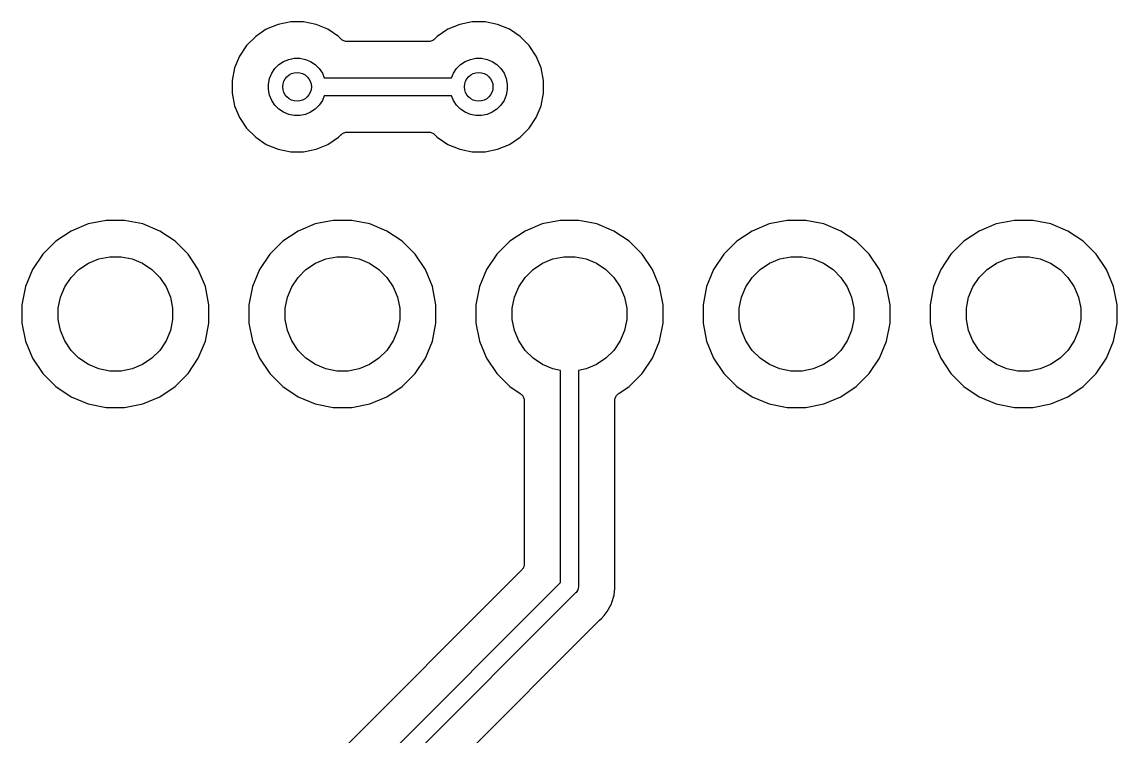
# Model space of a CAD drawing. Extents: x 20 to 116, y -135 to -20.
# Drawn here: x 82.21 to 97.52, y -91.82 to -81.84 of the extents above; entities that cross this region are included whole.
import ezdxf

# ---------------------------------------------------------------- set-up
doc = ezdxf.new("R2010")
doc.units = 0
doc.layers.add('BLACK', color=7, linetype='CONTINUOUS')

msp = doc.modelspace()

# ---------------------------------------------------------------- linework, layer by layer
at = {"layer": 'BLACK', "linetype": 'CONTINUOUS'}
for p, q in [((85.6249, -81.9403), (85.4762, -82.0397)), ((85.7901, -81.8719), (85.6249, -81.9403)), ((85.9656, -81.837), (85.7901, -81.8719)), ((86.1444, -81.837), (85.9656, -81.837)), ((86.3199, -81.8719), (86.1444, -81.837)), ((86.4851, -81.9403), (86.3199, -81.8719)), ((86.6338, -82.0397), (86.4851, -81.9403)), ((88.1649, -81.9403), (88.0162, -82.0397)), ((88.3301, -81.8719), (88.1649, -81.9403)), ((88.5056, -81.837), (88.3301, -81.8719)), ((88.6844, -81.837), (88.5056, -81.837)), ((88.8599, -81.8719), (88.6844, -81.837)), ((89.0251, -81.9403), (88.8599, -81.8719)), ((89.1738, -82.0397), (89.0251, -81.9403)), ((85.4762, -82.0397), (85.3497, -82.1662)), ((86.6689, -82.0748), (86.6338, -82.0397)), ((86.678, -82.0822), (86.6689, -82.0748)), ((86.687, -82.0898), (86.678, -82.0822)), ((86.6875, -82.0901), (86.687, -82.0898)), ((86.6881, -82.0905), (86.6875, -82.0901)), ((86.6984, -82.0961), (86.6881, -82.0905)), ((87.9605, -82.0915), (87.95, -82.0969)), ((87.961, -82.0911), (87.9605, -82.0915)), ((87.9616, -82.0908), (87.961, -82.0911)), ((87.9707, -82.0834), (87.9616, -82.0908)), ((87.9798, -82.076), (87.9707, -82.0834)), ((87.9808, -82.0751), (87.9798, -82.076)), ((87.9811, -82.0748), (87.9808, -82.0751)), ((87.9808, -82.0751), (87.9808, -82.0751)), ((87.9808, -82.0751), (87.9808, -82.0751)), ((88.0162, -82.0397), (87.9811, -82.0748)), ((89.3003, -82.1662), (89.1738, -82.0397)), ((85.3497, -82.1662), (85.2503, -82.3149)), ((86.7087, -82.1017), (86.6984, -82.0961)), ((86.7093, -82.1019), (86.7087, -82.1017)), ((86.7099, -82.1022), (86.7093, -82.1019)), ((86.7211, -82.1057), (86.7099, -82.1022)), ((86.7323, -82.1092), (86.7211, -82.1057)), ((86.733, -82.1093), (86.7323, -82.1092)), ((86.7336, -82.1095), (86.733, -82.1093)), ((86.7452, -82.1107), (86.7336, -82.1095)), ((86.7569, -82.112), (86.7452, -82.1107)), ((86.7582, -82.112), (86.7569, -82.112)), ((86.7583, -82.112), (86.7582, -82.112)), ((86.7587, -82.112), (86.7583, -82.112)), ((86.7583, -82.112), (86.7583, -82.112)), ((87.8913, -82.112), (86.7587, -82.112)), ((87.9029, -82.1109), (87.8913, -82.112)), ((87.9146, -82.1098), (87.9029, -82.1109)), ((87.9153, -82.1096), (87.9146, -82.1098)), ((87.916, -82.1096), (87.9153, -82.1096)), ((87.9272, -82.1062), (87.916, -82.1096)), ((87.9385, -82.1029), (87.9272, -82.1062)), ((87.939, -82.1026), (87.9385, -82.1029)), ((87.9397, -82.1024), (87.939, -82.1026)), ((87.95, -82.0969), (87.9397, -82.1024)), ((89.3997, -82.3149), (89.3003, -82.1662)), ((85.2503, -82.3149), (85.1819, -82.4801)), ((85.8, -82.4343), (85.8655, -82.3905)), ((85.8655, -82.3905), (85.9383, -82.3604)), ((85.9383, -82.3604), (86.0156, -82.345)), ((86.0156, -82.345), (86.0944, -82.345)), ((86.0944, -82.345), (86.1717, -82.3604)), ((86.1717, -82.3604), (86.2445, -82.3905)), ((86.2445, -82.3905), (86.31, -82.4343)), ((88.34, -82.4343), (88.4055, -82.3905)), ((88.4055, -82.3905), (88.4783, -82.3604)), ((88.4783, -82.3604), (88.5556, -82.345)), ((88.5556, -82.345), (88.6344, -82.345)), ((88.6344, -82.345), (88.7117, -82.3604)), ((88.7117, -82.3604), (88.7845, -82.3905)), ((88.7845, -82.3905), (88.85, -82.4343)), ((89.4681, -82.4801), (89.3997, -82.3149)), ((85.1819, -82.4801), (85.147, -82.6556)), ((85.7005, -82.5555), (85.7443, -82.49)), ((85.7443, -82.49), (85.8, -82.4343)), ((86.31, -82.4343), (86.3657, -82.49)), ((86.3657, -82.49), (86.4095, -82.5555)), ((88.2405, -82.5555), (88.2843, -82.49)), ((88.2843, -82.49), (88.34, -82.4343)), ((88.85, -82.4343), (88.9057, -82.49)), ((88.9057, -82.49), (88.9495, -82.5555)), ((89.503, -82.6556), (89.4681, -82.4801)), ((85.147, -82.6556), (85.147, -82.8344)), ((85.655, -82.7056), (85.6704, -82.6283)), ((85.655, -82.7844), (85.655, -82.7056)), ((85.6704, -82.6283), (85.7005, -82.5555)), ((86.4095, -82.5555), (86.4362, -82.62)), ((86.4362, -82.62), (88.2138, -82.62)), ((88.2138, -82.62), (88.2405, -82.5555)), ((88.9495, -82.5555), (88.9796, -82.6283)), ((88.9796, -82.6283), (88.995, -82.7056)), ((88.995, -82.7056), (88.995, -82.7844)), ((89.503, -82.8344), (89.503, -82.6556)), ((85.147, -82.8344), (85.1819, -83.0099)), ((85.6704, -82.8617), (85.655, -82.7844)), ((88.995, -82.7844), (88.9796, -82.8617)), ((89.4681, -83.0099), (89.503, -82.8344)), ((85.1819, -83.0099), (85.2503, -83.1751)), ((85.7005, -82.9345), (85.6704, -82.8617)), ((85.7443, -83), (85.7005, -82.9345)), ((85.8, -83.0557), (85.7443, -83)), ((86.3657, -83), (86.31, -83.0557)), ((86.4095, -82.9345), (86.3657, -83)), ((86.4362, -82.87), (86.4095, -82.9345)), ((88.2138, -82.87), (86.4362, -82.87)), ((88.2405, -82.9345), (88.2138, -82.87)), ((88.2843, -83), (88.2405, -82.9345)), ((88.34, -83.0557), (88.2843, -83)), ((88.9057, -83), (88.85, -83.0557)), ((88.9495, -82.9345), (88.9057, -83)), ((88.9796, -82.8617), (88.9495, -82.9345)), ((89.3997, -83.1751), (89.4681, -83.0099)), ((85.8655, -83.0995), (85.8, -83.0557)), ((85.9383, -83.1296), (85.8655, -83.0995)), ((86.0156, -83.145), (85.9383, -83.1296)), ((86.0944, -83.145), (86.0156, -83.145)), ((86.1717, -83.1296), (86.0944, -83.145)), ((86.2445, -83.0995), (86.1717, -83.1296)), ((86.31, -83.0557), (86.2445, -83.0995)), ((88.4055, -83.0995), (88.34, -83.0557)), ((88.4783, -83.1296), (88.4055, -83.0995)), ((88.5556, -83.145), (88.4783, -83.1296)), ((88.6344, -83.145), (88.5556, -83.145)), ((88.7117, -83.1296), (88.6344, -83.145)), ((88.7845, -83.0995), (88.7117, -83.1296)), ((88.85, -83.0557), (88.7845, -83.0995)), ((85.2503, -83.1751), (85.3497, -83.3238)), ((89.3003, -83.3238), (89.3997, -83.1751)), ((85.3497, -83.3238), (85.4762, -83.4503)), ((85.4762, -83.4503), (85.6249, -83.5497)), ((86.4851, -83.5497), (86.6338, -83.4503)), ((86.6338, -83.4503), (86.6689, -83.4152)), ((86.6689, -83.4152), (86.6692, -83.4149)), ((86.6692, -83.4149), (86.6702, -83.414)), ((86.6692, -83.4149), (86.6692, -83.4149)), ((86.6692, -83.4149), (86.6692, -83.4149)), ((86.6702, -83.414), (86.6794, -83.4066)), ((86.6794, -83.4066), (86.6884, -83.3992)), ((86.6884, -83.3992), (86.689, -83.3989)), ((86.689, -83.3989), (86.6895, -83.3985)), ((86.6895, -83.3985), (86.7, -83.3931)), ((86.7, -83.3931), (86.7103, -83.3876)), ((86.7103, -83.3876), (86.711, -83.3874)), ((86.711, -83.3874), (86.7115, -83.3871)), ((86.7115, -83.3871), (86.7228, -83.3838)), ((86.7228, -83.3838), (86.734, -83.3804)), ((86.734, -83.3804), (86.7347, -83.3804)), ((86.7347, -83.3804), (86.7353, -83.3802)), ((86.7353, -83.3802), (86.747, -83.3791)), ((86.747, -83.3791), (86.7587, -83.378)), ((86.7587, -83.378), (87.8913, -83.378)), ((87.8913, -83.378), (87.8917, -83.378)), ((87.8917, -83.378), (87.8917, -83.378)), ((87.8917, -83.378), (87.8918, -83.378)), ((87.8918, -83.378), (87.8931, -83.378)), ((87.8931, -83.378), (87.9047, -83.3793)), ((87.9047, -83.3793), (87.9164, -83.3805)), ((87.9164, -83.3805), (87.917, -83.3807)), ((87.917, -83.3807), (87.9177, -83.3808)), ((87.9177, -83.3808), (87.9289, -83.3843)), ((87.9289, -83.3843), (87.9401, -83.3878)), ((87.9401, -83.3878), (87.9407, -83.3881)), ((87.9407, -83.3881), (87.9413, -83.3883)), ((87.9413, -83.3883), (87.9516, -83.3939)), ((87.9516, -83.3939), (87.9619, -83.3995)), ((87.9619, -83.3995), (87.9625, -83.3999)), ((87.9625, -83.3999), (87.963, -83.4002)), ((87.963, -83.4002), (87.972, -83.4077)), ((87.972, -83.4077), (87.9811, -83.4152)), ((87.9811, -83.4152), (88.0162, -83.4503)), ((88.0162, -83.4503), (88.1649, -83.5497)), ((89.0251, -83.5497), (89.1738, -83.4503)), ((89.1738, -83.4503), (89.3003, -83.3238)), ((85.6249, -83.5497), (85.7901, -83.6181)), ((85.7901, -83.6181), (85.9656, -83.653)), ((86.1444, -83.653), (86.3199, -83.6181)), ((86.3199, -83.6181), (86.4851, -83.5497)), ((88.1649, -83.5497), (88.3301, -83.6181)), ((88.3301, -83.6181), (88.5056, -83.653)), ((88.6844, -83.653), (88.8599, -83.6181)), ((88.8599, -83.6181), (89.0251, -83.5497)), ((85.9656, -83.653), (86.1444, -83.653)), ((88.5056, -83.653), (88.6844, -83.653)), ((83.1335, -84.6623), (82.8954, -84.7609)), ((83.3862, -84.612), (83.1335, -84.6623)), ((83.6438, -84.612), (83.3862, -84.612)), ((83.8965, -84.6623), (83.6438, -84.612)), ((84.1346, -84.7609), (83.8965, -84.6623)), ((86.3085, -84.6623), (86.0704, -84.7609)), ((86.5612, -84.612), (86.3085, -84.6623)), ((86.8188, -84.612), (86.5612, -84.612)), ((87.0715, -84.6623), (86.8188, -84.612)), ((87.3096, -84.7609), (87.0715, -84.6623)), ((89.4835, -84.6623), (89.2454, -84.7609)), ((89.7362, -84.612), (89.4835, -84.6623)), ((89.9938, -84.612), (89.7362, -84.612)), ((90.2465, -84.6623), (89.9938, -84.612)), ((90.4846, -84.7609), (90.2465, -84.6623)), ((92.6585, -84.6623), (92.4204, -84.7609)), ((92.9112, -84.612), (92.6585, -84.6623)), ((93.1688, -84.612), (92.9112, -84.612)), ((93.4215, -84.6623), (93.1688, -84.612)), ((93.6596, -84.7609), (93.4215, -84.6623)), ((95.8335, -84.6623), (95.5954, -84.7609)), ((96.0862, -84.612), (95.8335, -84.6623)), ((96.3438, -84.612), (96.0862, -84.612)), ((96.5965, -84.6623), (96.3438, -84.612)), ((96.8346, -84.7609), (96.5965, -84.6623)), ((82.8954, -84.7609), (82.6812, -84.904)), ((84.3488, -84.904), (84.1346, -84.7609)), ((86.0704, -84.7609), (85.8562, -84.904)), ((87.5238, -84.904), (87.3096, -84.7609)), ((89.2454, -84.7609), (89.0312, -84.904)), ((90.6988, -84.904), (90.4846, -84.7609)), ((92.4204, -84.7609), (92.2062, -84.904)), ((93.8738, -84.904), (93.6596, -84.7609)), ((95.5954, -84.7609), (95.3812, -84.904)), ((97.0488, -84.904), (96.8346, -84.7609)), ((82.6812, -84.904), (82.499, -85.0862)), ((84.531, -85.0862), (84.3488, -84.904)), ((85.8562, -84.904), (85.674, -85.0862)), ((87.706, -85.0862), (87.5238, -84.904)), ((89.0312, -84.904), (88.849, -85.0862)), ((90.881, -85.0862), (90.6988, -84.904)), ((92.2062, -84.904), (92.024, -85.0862)), ((94.056, -85.0862), (93.8738, -84.904)), ((95.3812, -84.904), (95.199, -85.0862)), ((97.231, -85.0862), (97.0488, -84.904)), ((82.499, -85.0862), (82.3559, -85.3004)), ((83.1361, -85.211), (83.2816, -85.1507)), ((83.2816, -85.1507), (83.4362, -85.12)), ((83.4362, -85.12), (83.5938, -85.12)), ((83.5938, -85.12), (83.7484, -85.1507)), ((83.7484, -85.1507), (83.8939, -85.211)), ((84.6741, -85.3004), (84.531, -85.0862)), ((85.674, -85.0862), (85.5309, -85.3004)), ((86.3111, -85.211), (86.4566, -85.1507)), ((86.4566, -85.1507), (86.6112, -85.12)), ((86.6112, -85.12), (86.7688, -85.12)), ((86.7688, -85.12), (86.9234, -85.1507)), ((86.9234, -85.1507), (87.0689, -85.211)), ((87.8491, -85.3004), (87.706, -85.0862)), ((88.849, -85.0862), (88.7059, -85.3004)), ((89.4861, -85.211), (89.6316, -85.1507)), ((89.6316, -85.1507), (89.7862, -85.12)), ((89.7862, -85.12), (89.9438, -85.12)), ((89.9438, -85.12), (90.0984, -85.1507)), ((90.0984, -85.1507), (90.2439, -85.211)), ((91.0241, -85.3004), (90.881, -85.0862)), ((92.024, -85.0862), (91.8809, -85.3004)), ((92.6611, -85.211), (92.8066, -85.1507)), ((92.8066, -85.1507), (92.9612, -85.12)), ((92.9612, -85.12), (93.1188, -85.12)), ((93.1188, -85.12), (93.2734, -85.1507)), ((93.2734, -85.1507), (93.4189, -85.211)), ((94.1991, -85.3004), (94.056, -85.0862)), ((95.199, -85.0862), (95.0559, -85.3004)), ((95.8361, -85.211), (95.9816, -85.1507)), ((95.9816, -85.1507), (96.1362, -85.12)), ((96.1362, -85.12), (96.2938, -85.12)), ((96.2938, -85.12), (96.4484, -85.1507)), ((96.4484, -85.1507), (96.5939, -85.211)), ((97.3741, -85.3004), (97.231, -85.0862)), ((82.3559, -85.3004), (82.2573, -85.5385)), ((82.8936, -85.41), (83.005, -85.2986)), ((83.005, -85.2986), (83.1361, -85.211)), ((83.8939, -85.211), (84.025, -85.2986)), ((84.025, -85.2986), (84.1364, -85.41)), ((84.7727, -85.5385), (84.6741, -85.3004)), ((85.5309, -85.3004), (85.4323, -85.5385)), ((86.0686, -85.41), (86.18, -85.2986)), ((86.18, -85.2986), (86.3111, -85.211)), ((87.0689, -85.211), (87.2, -85.2986)), ((87.2, -85.2986), (87.3114, -85.41)), ((87.9477, -85.5385), (87.8491, -85.3004)), ((88.7059, -85.3004), (88.6073, -85.5385)), ((89.2436, -85.41), (89.355, -85.2986)), ((89.355, -85.2986), (89.4861, -85.211)), ((90.2439, -85.211), (90.375, -85.2986)), ((90.375, -85.2986), (90.4864, -85.41)), ((91.1227, -85.5385), (91.0241, -85.3004)), ((91.8809, -85.3004), (91.7823, -85.5385)), ((92.4186, -85.41), (92.53, -85.2986)), ((92.53, -85.2986), (92.6611, -85.211)), ((93.4189, -85.211), (93.55, -85.2986)), ((93.55, -85.2986), (93.6614, -85.41)), ((94.2977, -85.5385), (94.1991, -85.3004)), ((95.0559, -85.3004), (94.9573, -85.5385)), ((95.5936, -85.41), (95.705, -85.2986)), ((95.705, -85.2986), (95.8361, -85.211)), ((96.5939, -85.211), (96.725, -85.2986)), ((96.725, -85.2986), (96.8364, -85.41)), ((97.4727, -85.5385), (97.3741, -85.3004)), ((82.806, -85.5411), (82.8936, -85.41)), ((84.1364, -85.41), (84.224, -85.5411)), ((85.981, -85.5411), (86.0686, -85.41)), ((87.3114, -85.41), (87.399, -85.5411)), ((89.156, -85.5411), (89.2436, -85.41)), ((90.4864, -85.41), (90.574, -85.5411)), ((92.331, -85.5411), (92.4186, -85.41)), ((93.6614, -85.41), (93.749, -85.5411)), ((95.506, -85.5411), (95.5936, -85.41)), ((96.8364, -85.41), (96.924, -85.5411)), ((82.2573, -85.5385), (82.207, -85.7912)), ((82.7457, -85.6866), (82.806, -85.5411)), ((84.224, -85.5411), (84.2843, -85.6866)), ((84.823, -85.7912), (84.7727, -85.5385)), ((85.4323, -85.5385), (85.382, -85.7912)), ((85.9207, -85.6866), (85.981, -85.5411)), ((87.399, -85.5411), (87.4593, -85.6866)), ((87.998, -85.7912), (87.9477, -85.5385)), ((88.6073, -85.5385), (88.557, -85.7912)), ((89.0957, -85.6866), (89.156, -85.5411)), ((90.574, -85.5411), (90.6343, -85.6866)), ((91.173, -85.7912), (91.1227, -85.5385)), ((91.7823, -85.5385), (91.732, -85.7912)), ((92.2707, -85.6866), (92.331, -85.5411)), ((93.749, -85.5411), (93.8093, -85.6866)), ((94.348, -85.7912), (94.2977, -85.5385)), ((94.9573, -85.5385), (94.907, -85.7912)), ((95.4457, -85.6866), (95.506, -85.5411)), ((96.924, -85.5411), (96.9843, -85.6866)), ((97.523, -85.7912), (97.4727, -85.5385)), ((82.715, -85.8412), (82.7457, -85.6866)), ((84.2843, -85.6866), (84.315, -85.8412)), ((85.89, -85.8412), (85.9207, -85.6866)), ((87.4593, -85.6866), (87.49, -85.8412)), ((89.065, -85.8412), (89.0957, -85.6866)), ((90.6343, -85.6866), (90.665, -85.8412)), ((92.24, -85.8412), (92.2707, -85.6866)), ((93.8093, -85.6866), (93.84, -85.8412)), ((95.415, -85.8412), (95.4457, -85.6866)), ((96.9843, -85.6866), (97.015, -85.8412)), ((82.207, -85.7912), (82.207, -86.0488)), ((82.715, -85.9988), (82.715, -85.8412)), ((84.315, -85.8412), (84.315, -85.9988)), ((84.823, -86.0488), (84.823, -85.7912)), ((85.382, -85.7912), (85.382, -86.0488)), ((85.89, -85.9988), (85.89, -85.8412)), ((87.49, -85.8412), (87.49, -85.9988)), ((87.998, -86.0488), (87.998, -85.7912)), ((88.557, -85.7912), (88.557, -86.0488)), ((89.065, -85.9988), (89.065, -85.8412)), ((90.665, -85.8412), (90.665, -85.9988)), ((91.173, -86.0488), (91.173, -85.7912)), ((91.732, -85.7912), (91.732, -86.0488)), ((92.24, -85.9988), (92.24, -85.8412)), ((93.84, -85.8412), (93.84, -85.9988)), ((94.348, -86.0488), (94.348, -85.7912)), ((94.907, -85.7912), (94.907, -86.0488)), ((95.415, -85.9988), (95.415, -85.8412)), ((97.015, -85.8412), (97.015, -85.9988)), ((97.523, -86.0488), (97.523, -85.7912)), ((82.207, -86.0488), (82.2573, -86.3015)), ((82.7457, -86.1534), (82.715, -85.9988)), ((84.315, -85.9988), (84.2843, -86.1534)), ((84.7727, -86.3015), (84.823, -86.0488)), ((85.382, -86.0488), (85.4323, -86.3015)), ((85.9207, -86.1534), (85.89, -85.9988)), ((87.49, -85.9988), (87.4593, -86.1534)), ((87.9477, -86.3015), (87.998, -86.0488)), ((88.557, -86.0488), (88.6073, -86.3015)), ((89.0957, -86.1534), (89.065, -85.9988)), ((90.665, -85.9988), (90.6343, -86.1534)), ((91.1227, -86.3015), (91.173, -86.0488)), ((91.732, -86.0488), (91.7823, -86.3015)), ((92.2707, -86.1534), (92.24, -85.9988)), ((93.84, -85.9988), (93.8093, -86.1534)), ((94.2977, -86.3015), (94.348, -86.0488)), ((94.907, -86.0488), (94.9573, -86.3015)), ((95.4457, -86.1534), (95.415, -85.9988)), ((97.015, -85.9988), (96.9843, -86.1534)), ((97.4727, -86.3015), (97.523, -86.0488)), ((82.806, -86.2989), (82.7457, -86.1534)), ((84.2843, -86.1534), (84.224, -86.2989)), ((85.981, -86.2989), (85.9207, -86.1534)), ((87.4593, -86.1534), (87.399, -86.2989)), ((89.156, -86.2989), (89.0957, -86.1534)), ((90.6343, -86.1534), (90.574, -86.2989)), ((92.331, -86.2989), (92.2707, -86.1534)), ((93.8093, -86.1534), (93.749, -86.2989)), ((95.506, -86.2989), (95.4457, -86.1534)), ((96.9843, -86.1534), (96.924, -86.2989)), ((82.2573, -86.3015), (82.3559, -86.5396)), ((82.8936, -86.43), (82.806, -86.2989)), ((84.224, -86.2989), (84.1364, -86.43)), ((84.6741, -86.5396), (84.7727, -86.3015)), ((85.4323, -86.3015), (85.5309, -86.5396)), ((86.0686, -86.43), (85.981, -86.2989)), ((87.399, -86.2989), (87.3114, -86.43)), ((87.8491, -86.5396), (87.9477, -86.3015)), ((88.6073, -86.3015), (88.7059, -86.5396)), ((89.2436, -86.43), (89.156, -86.2989)), ((90.574, -86.2989), (90.4864, -86.43)), ((91.0241, -86.5396), (91.1227, -86.3015)), ((91.7823, -86.3015), (91.8809, -86.5396)), ((92.4186, -86.43), (92.331, -86.2989)), ((93.749, -86.2989), (93.6614, -86.43)), ((94.1991, -86.5396), (94.2977, -86.3015)), ((94.9573, -86.3015), (95.0559, -86.5396)), ((95.5936, -86.43), (95.506, -86.2989)), ((96.924, -86.2989), (96.8364, -86.43)), ((97.3741, -86.5396), (97.4727, -86.3015)), ((83.005, -86.5414), (82.8936, -86.43)), ((84.1364, -86.43), (84.025, -86.5414)), ((86.18, -86.5414), (86.0686, -86.43)), ((87.3114, -86.43), (87.2, -86.5414)), ((89.355, -86.5414), (89.2436, -86.43)), ((90.4864, -86.43), (90.375, -86.5414)), ((92.53, -86.5414), (92.4186, -86.43)), ((93.6614, -86.43), (93.55, -86.5414)), ((95.705, -86.5414), (95.5936, -86.43)), ((96.8364, -86.43), (96.725, -86.5414)), ((82.3559, -86.5396), (82.499, -86.7538)), ((83.1361, -86.629), (83.005, -86.5414)), ((83.2816, -86.6893), (83.1361, -86.629)), ((83.8939, -86.629), (83.7484, -86.6893)), ((84.025, -86.5414), (83.8939, -86.629)), ((84.531, -86.7538), (84.6741, -86.5396)), ((85.5309, -86.5396), (85.674, -86.7538)), ((86.3111, -86.629), (86.18, -86.5414)), ((86.4566, -86.6893), (86.3111, -86.629)), ((87.0689, -86.629), (86.9234, -86.6893)), ((87.2, -86.5414), (87.0689, -86.629)), ((87.706, -86.7538), (87.8491, -86.5396)), ((88.7059, -86.5396), (88.849, -86.7538)), ((89.4861, -86.629), (89.355, -86.5414)), ((89.6316, -86.6893), (89.4861, -86.629)), ((90.2439, -86.629), (90.0984, -86.6893)), ((90.375, -86.5414), (90.2439, -86.629)), ((90.881, -86.7538), (91.0241, -86.5396)), ((91.8809, -86.5396), (92.024, -86.7538)), ((92.6611, -86.629), (92.53, -86.5414)), ((92.8066, -86.6893), (92.6611, -86.629)), ((93.4189, -86.629), (93.2734, -86.6893)), ((93.55, -86.5414), (93.4189, -86.629)), ((94.056, -86.7538), (94.1991, -86.5396)), ((95.0559, -86.5396), (95.199, -86.7538)), ((95.8361, -86.629), (95.705, -86.5414)), ((95.9816, -86.6893), (95.8361, -86.629)), ((96.5939, -86.629), (96.4484, -86.6893)), ((96.725, -86.5414), (96.5939, -86.629)), ((97.231, -86.7538), (97.3741, -86.5396)), ((82.499, -86.7538), (82.6812, -86.936)), ((83.4362, -86.72), (83.2816, -86.6893)), ((83.5938, -86.72), (83.4362, -86.72)), ((83.7484, -86.6893), (83.5938, -86.72)), ((84.3488, -86.936), (84.531, -86.7538)), ((85.674, -86.7538), (85.8562, -86.936)), ((86.6112, -86.72), (86.4566, -86.6893)), ((86.7688, -86.72), (86.6112, -86.72)), ((86.9234, -86.6893), (86.7688, -86.72)), ((87.5238, -86.936), (87.706, -86.7538)), ((88.849, -86.7538), (89.0312, -86.936)), ((89.74, -86.7108), (89.6316, -86.6893)), ((89.74, -89.6782), (89.74, -86.7108)), ((90.0984, -86.6893), (89.99, -86.7108)), ((89.99, -86.7108), (89.99, -89.7239)), ((90.6988, -86.936), (90.881, -86.7538)), ((92.024, -86.7538), (92.2062, -86.936)), ((92.9612, -86.72), (92.8066, -86.6893)), ((93.1188, -86.72), (92.9612, -86.72)), ((93.2734, -86.6893), (93.1188, -86.72)), ((93.8738, -86.936), (94.056, -86.7538)), ((95.199, -86.7538), (95.3812, -86.936)), ((96.1362, -86.72), (95.9816, -86.6893)), ((96.2938, -86.72), (96.1362, -86.72)), ((96.4484, -86.6893), (96.2938, -86.72)), ((97.0488, -86.936), (97.231, -86.7538)), ((82.6812, -86.936), (82.8954, -87.0791)), ((84.1346, -87.0791), (84.3488, -86.936)), ((85.8562, -86.936), (86.0704, -87.0791)), ((87.3096, -87.0791), (87.5238, -86.936)), ((89.0312, -86.936), (89.1756, -87.0324)), ((90.5544, -87.0324), (90.6988, -86.936)), ((92.2062, -86.936), (92.4204, -87.0791)), ((93.6596, -87.0791), (93.8738, -86.936)), ((95.3812, -86.936), (95.5954, -87.0791)), ((96.8346, -87.0791), (97.0488, -86.936)), ((82.8954, -87.0791), (83.1335, -87.1777)), ((83.8965, -87.1777), (84.1346, -87.0791)), ((86.0704, -87.0791), (86.3085, -87.1777)), ((87.0715, -87.1777), (87.3096, -87.0791)), ((89.1756, -87.0324), (89.176, -87.0327)), ((89.176, -87.0327), (89.176, -87.0328)), ((89.176, -87.0328), (89.176, -87.0328)), ((89.176, -87.0328), (89.177, -87.0334)), ((89.177, -87.0334), (89.1861, -87.0411)), ((89.1861, -87.0411), (89.1951, -87.0486)), ((89.1951, -87.0486), (89.1955, -87.049)), ((89.1955, -87.049), (89.196, -87.0494)), ((89.196, -87.0494), (89.2033, -87.0586)), ((89.2033, -87.0586), (89.2108, -87.0678)), ((89.2108, -87.0678), (89.2111, -87.0683)), ((89.2111, -87.0683), (89.2115, -87.0688)), ((89.2115, -87.0688), (89.2169, -87.0792)), ((89.2169, -87.0792), (89.2224, -87.0896)), ((89.2224, -87.0896), (89.2226, -87.0902)), ((89.2226, -87.0902), (89.2229, -87.0908)), ((89.2229, -87.0908), (89.2262, -87.1021)), ((89.2262, -87.1021), (89.2296, -87.1134)), ((89.2296, -87.1134), (89.2296, -87.114)), ((89.2296, -87.114), (89.2298, -87.1146)), ((89.2298, -87.1146), (89.2308, -87.1263)), ((89.2308, -87.1263), (89.232, -87.138)), ((89.232, -87.138), (89.232, -89.4152)), ((90.498, -87.1363), (90.4993, -87.1245)), ((90.498, -87.1375), (90.498, -87.1363)), ((90.498, -87.138), (90.498, -87.1375)), ((90.498, -87.1375), (90.498, -87.1375)), ((90.498, -87.1375), (90.498, -87.1375)), ((90.498, -89.6927), (90.498, -87.138)), ((90.4993, -87.1245), (90.5005, -87.1128)), ((90.5005, -87.1128), (90.5007, -87.1122)), ((90.5007, -87.1122), (90.5008, -87.1116)), ((90.5008, -87.1116), (90.5043, -87.1004)), ((90.5043, -87.1004), (90.5078, -87.0891)), ((90.5078, -87.0891), (90.5081, -87.0886)), ((90.5081, -87.0886), (90.5083, -87.088)), ((90.5083, -87.088), (90.5139, -87.0777)), ((90.5139, -87.0777), (90.5195, -87.0673)), ((90.5195, -87.0673), (90.5199, -87.0668)), ((90.5199, -87.0668), (90.5202, -87.0663)), ((90.5202, -87.0663), (90.5278, -87.0573)), ((90.5278, -87.0573), (90.5353, -87.0482)), ((90.5353, -87.0482), (90.5357, -87.0478)), ((90.5357, -87.0478), (90.5361, -87.0473)), ((90.5361, -87.0473), (90.5453, -87.0399)), ((90.5453, -87.0399), (90.5544, -87.0324)), ((92.4204, -87.0791), (92.6585, -87.1777)), ((93.4215, -87.1777), (93.6596, -87.0791)), ((95.5954, -87.0791), (95.8335, -87.1777)), ((96.5965, -87.1777), (96.8346, -87.0791)), ((83.1335, -87.1777), (83.3862, -87.228)), ((83.3862, -87.228), (83.6438, -87.228)), ((83.6438, -87.228), (83.8965, -87.1777)), ((86.3085, -87.1777), (86.5612, -87.228)), ((86.5612, -87.228), (86.8188, -87.228)), ((86.8188, -87.228), (87.0715, -87.1777)), ((92.6585, -87.1777), (92.9112, -87.228)), ((92.9112, -87.228), (93.1688, -87.228)), ((93.1688, -87.228), (93.4215, -87.1777)), ((95.8335, -87.1777), (96.0862, -87.228)), ((96.0862, -87.228), (96.3438, -87.228)), ((96.3438, -87.228), (96.5965, -87.1777)), ((89.2292, -89.4416), (89.2257, -89.4528)), ((89.2293, -89.4409), (89.2292, -89.4416)), ((89.2295, -89.4403), (89.2293, -89.4409)), ((89.2307, -89.4286), (89.2295, -89.4403)), ((89.232, -89.417), (89.2307, -89.4286)), ((89.232, -89.4152), (89.232, -89.4156)), ((89.232, -89.4156), (89.232, -89.4156)), ((89.232, -89.4156), (89.232, -89.4157)), ((89.232, -89.4157), (89.232, -89.417)), ((89.1948, -89.505), (83.9287, -94.7711)), ((89.2023, -89.4959), (89.1948, -89.505)), ((89.2098, -89.4869), (89.2023, -89.4959)), ((89.2101, -89.4864), (89.2098, -89.4869)), ((89.2105, -89.4858), (89.2101, -89.4864)), ((89.2161, -89.4755), (89.2105, -89.4858)), ((89.2217, -89.4652), (89.2161, -89.4755)), ((89.2219, -89.4646), (89.2217, -89.4652)), ((89.2222, -89.464), (89.2219, -89.4646)), ((89.2257, -89.4528), (89.2222, -89.464)), ((83.9858, -95.4324), (89.74, -89.6782)), ((89.99, -89.7361), (89.9882, -89.7545)), ((89.99, -89.7239), (89.9906, -89.73)), ((89.9906, -89.73), (89.99, -89.7361)), ((89.99, -89.7361), (89.99, -89.7361)), ((90.4985, -89.698), (90.498, -89.6927)), ((90.4984, -89.7034), (90.4985, -89.698)), ((90.4986, -89.7051), (90.4984, -89.7034)), ((90.5011, -89.73), (90.4986, -89.7051)), ((90.4986, -89.7549), (90.5011, -89.73)), ((89.9491, -89.8227), (84.1626, -95.6092)), ((89.9538, -89.8188), (89.9491, -89.8227)), ((89.9577, -89.8141), (89.9538, -89.8188)), ((89.9694, -89.7998), (89.9577, -89.8141)), ((89.9577, -89.8141), (89.9577, -89.8141)), ((89.981, -89.7781), (89.9694, -89.7998)), ((89.9811, -89.778), (89.981, -89.7781)), ((89.9882, -89.7545), (89.9811, -89.778)), ((90.458, -89.9558), (90.4888, -89.8541)), ((90.4888, -89.8541), (90.4986, -89.7549)), ((90.4986, -89.7549), (90.4986, -89.7549)), ((90.3939, -90.0834), (90.4526, -89.9734)), ((90.4526, -89.9734), (90.458, -89.9559)), ((90.458, -89.9559), (90.458, -89.9558)), ((84.8239, -95.6663), (90.2862, -90.204)), ((90.2862, -90.204), (90.2875, -90.2028)), ((90.2875, -90.2028), (90.2917, -90.1994)), ((90.2917, -90.1994), (90.2954, -90.1956)), ((90.2954, -90.1956), (90.3148, -90.1798)), ((90.3148, -90.1798), (90.3511, -90.1354)), ((90.3511, -90.1354), (90.3939, -90.0834)), ((90.3511, -90.1354), (90.3511, -90.1354))]:
    msp.add_line(p, q, dxfattribs=at)
at = {"layer": 'BLACK'}
for centre in [(86.055, -82.745), (88.595, -82.745)]:
    msp.add_circle(centre, 0.2, dxfattribs=at)

doc.saveas('drawing.dxf')
